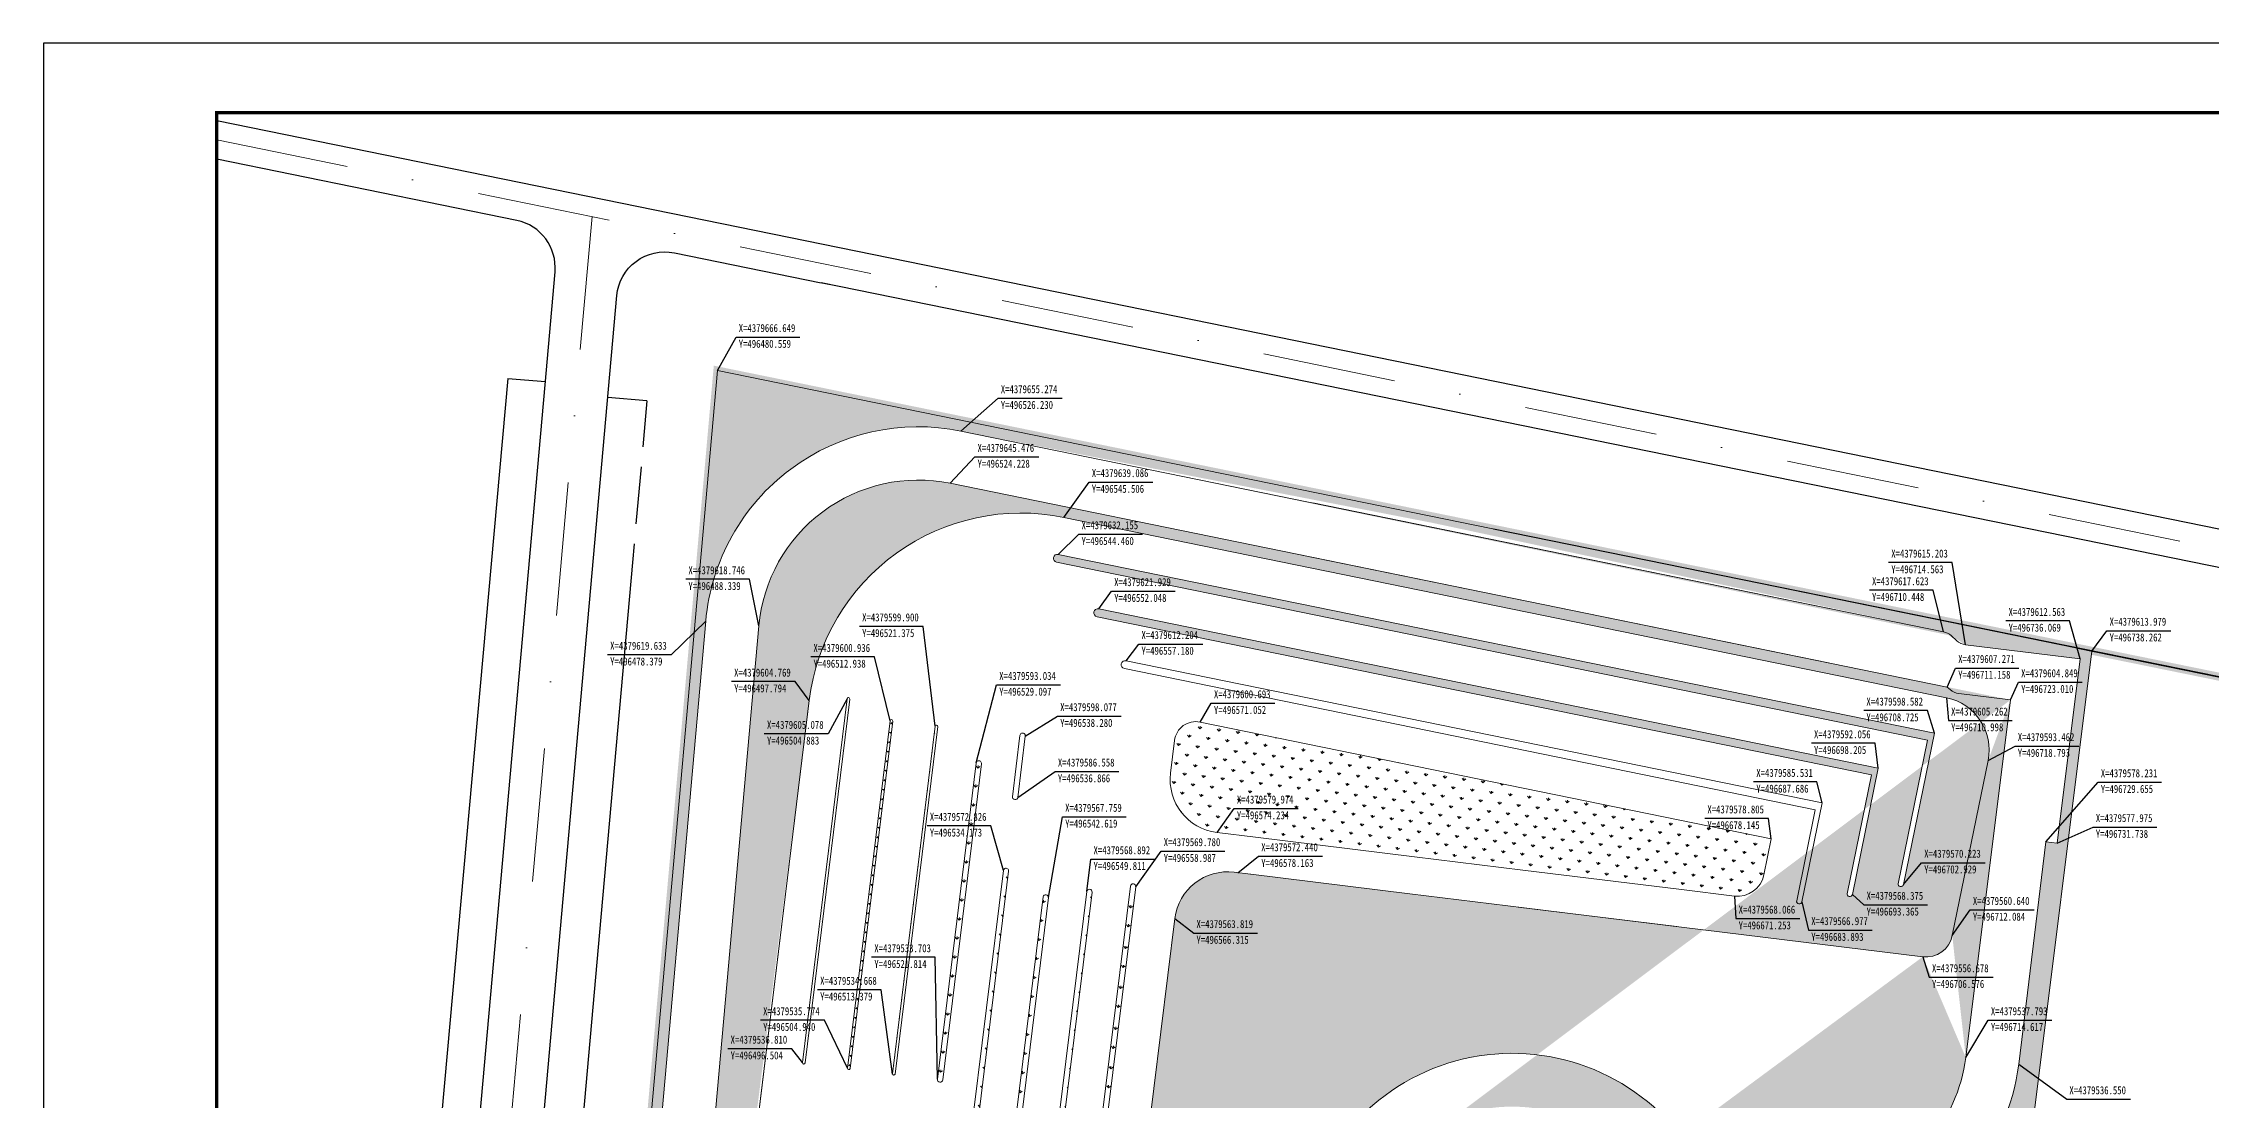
# Model space of a CAD drawing. Extents: x -534 to 560, y 572 to 1344.
# Drawn here: x -533.7 to -127.3, y 1146 to 1344.2 of the extents above; entities that cross this region are included whole.
import ezdxf
from ezdxf.enums import TextEntityAlignment as Align

# ---------------------------------------------------------------- set-up
doc = ezdxf.new("R2010")
doc.units = 0
doc.header["$LTSCALE"] = 1000
for name, pattern in [('DASHDOT2', [0.5, 0.25, -0.125, 0, -0.125]), ('DIVIDE', [1.25, 0.5, -0.25, 0, -0.25, 0, -0.25]), ('X5', [3, 2, -1])]:
    doc.linetypes.add(name, pattern=pattern)
doc.layers.get('0').update_dxf_attribs({"linetype": 'CONTINUOUS'})
for name, color, linetype in [('4', 4, 'CONTINUOUS'), ('DLSS', 8, 'CONTINUOUS'), ('pp-bz-zb', 7, 'CONTINUOUS'), ('TK', 7, 'CONTINUOUS'), ('外轮廓线', 2, 'CONTINUOUS'), ('尺寸线', 3, 'CONTINUOUS'), ('用地红线', 1, 'DIVIDE')]:
    doc.layers.add(name, color=color, linetype=linetype)
doc.layers.add('标注线', color=3, linetype='CONTINUOUS', lineweight=13)
doc.layers.add('道路红线', color=1, linetype='CONTINUOUS', lineweight=0)
doc.styles.add('ISOVIBLOCKBT', font='', dxfattribs={"width": 0.8})
doc.styles.get('ISOVIBLOCKBT').set_extended_font_data('SimSun')
pattern_1 = [(83.0025439158413, (-18513.91817847425, 6637.489366127746), (-1.563867947945558, 2.001476516571841), [0.47625, -3.11585]), (38.00254391584132, (-18513.91817847425, 6637.489366127746), (-1.563869013900721, 2.001477880807376), [0.47625, -2.06375]), (128.0025439158413, (-18513.91817847425, 6637.489366127746), (-2.001477880807376, -1.563869013900721), [0.47625, -2.06375])]
pattern_2 = [(83.0025439158413, (-15718.86255951454, 5681.190706919515), (-1.563867947945558, 2.001476516571841), [0.47625, -3.11585]), (38.00254391584132, (-15718.86255951454, 5681.190706919515), (-1.563869013900721, 2.001477880807376), [0.47625, -2.06375]), (128.0025439158413, (-15718.86255951454, 5681.190706919515), (-2.001477880807376, -1.563869013900721), [0.47625, -2.06375])]
pattern_3 = [(83.0025439158413, (-15718.86255951454, 5681.190706919515), (-0.781933973972779, 1.00073825828592), [0.238125, -1.557925]), (38.00254391584132, (-15718.86255951454, 5681.190706919515), (-0.7819345069503605, 1.000738940403688), [0.238125, -1.031875]), (128.0025439158413, (-15718.86255951454, 5681.190706919515), (-1.000738940403688, -0.7819345069503605), [0.238125, -1.031875])]
pattern_4 = [(78.44884425907695, (-15314.99866782078, 6887.928273856276), (-1.400027340520529, 2.119319383857708), [0.4762499999999995, -3.115849999999996]), (33.44884425907698, (-15314.99866782078, 6887.928273856276), (-1.400028294799549, 2.119320828416657), [0.4762499999999996, -2.063749999999997]), (123.4488442590769, (-15314.99866782078, 6887.928273856276), (-2.119320828416657, -1.400028294799549), [0.47625, -2.06375])]

# ---------------------------------------------------------------- blocks, each defined once
blk = doc.blocks.new('BFGGFHBDRSGS')
at = {"layer": 'TK'}
for p, q in [((385483.9997667727, -156237.5000457103), (301383.9997667727, -156237.5000457103)), ((301383.9997667727, -156237.5000457103), (301383.9997667727, -215637.5000457103))]:
    blk.add_line(p, q, dxfattribs=at)
at = {"layer": 'TK', "const_width": 50}
blk.add_lwpolyline([(303883.9997667727, -214637.5000457103), (384483.9997667727, -214637.5000457103), (384483.9997667727, -157237.5000457103), (303883.9997667727, -157237.5000457103)], close=True, dxfattribs=at)
blk = doc.blocks.new('A$C37B82D5D')
at = {"xscale": 1.25, "yscale": 1.25, "zscale": 1.25}
blk.add_blockref('BFGGFHBDRSGS', (-376729.9991856659, 269546.8752933975), dxfattribs=at)

msp = doc.modelspace()

# ---------------------------------------------------------------- hatches: boundary and pattern name
at = {"layer": '尺寸线', "linetype": 'ByBlock', "lineweight": 18}
h = msp.add_hatch(dxfattribs=at)
h.set_pattern_fill('GRASS', color=256, scale=0.1, angle=-6.997456084158686, style=0)
h.set_pattern_definition(pattern_1)
h.paths.add_polyline_path([(-436.6426340268954, 931.1903161831287), (-438.6288363153144, 931.434101642677), (-407.3215078513167, 1282.834193287053), (-409.5023771894193, 1235.818312499308)])
h = msp.add_hatch(dxfattribs=at)
h.set_pattern_fill('GRASS', color=256, scale=0.1, angle=-6.997456084158686, style=0)
h.set_pattern_definition(pattern_1)
edge = h.paths.add_edge_path()
edge.add_line((-407.5207187875203, 1282.851941610323), (-409.5023771896522, 1235.818312499308))
edge.add_arc((-369.6601899792004, 1232.268647967474), 40, 78.44884425709249, 174.9087828347087)
edge.add_line((-149.618508721891, 1230.164271471658), (-407.3215078513167, 1282.834193287985))
edge.add_line((-177.4324289704236, 1233.807598637053), (-361.6504792992055, 1271.458500414723))
edge.add_arc((-178.0331572715222, 1230.868359703207), 3, 47.93056679039773, 78.44884425907735)
edge.add_arc((-172.9528370296612, 1234.365480453343), 3, 227.9305667903553, 263.0025439158413)
edge.add_line((-174.9629290878802, 1232.138480246635), (-176.0230652133032, 1233.095359909916))
edge.add_line((-173.3183128532983, 1231.387825768077), (-151.8114625571325, 1228.748085886808))
edge.add_line((-151.8114625568996, 1228.748085886808), (-149.6185087216581, 1230.164271470727))
h = msp.add_hatch(dxfattribs=at)
h.set_pattern_fill('GRASS', color=256, scale=0.1, angle=-6.997456084158686, style=0)
h.set_pattern_definition(pattern_1)
edge = h.paths.add_edge_path()
edge.add_line((-164.8711874496221, 1221.033579877214), (-169.0881747253734, 1209.647388704689))
edge.add_arc((-178.8856378374185, 1211.649816373931), 10, 348.4488442590777, 438.448844259077)
edge.add_line((-164.8711874496221, 1221.033579877214), (-363.652906969146, 1261.661037303144))
edge.add_line((-176.8832101672451, 1221.447279486441), (-342.375220869857, 1255.270910932319))
edge.add_arc((-369.6601899792004, 1232.268647967474), 30, 78.44884425709249, 174.9087828347087)
edge.add_arc((-350.3849315500847, 1216.08105848507), 40, 78.44884425907703, 173.0025439158413)
edge.add_line((-421.7953255448519, 962.6156081013469), (-389.9663401399303, 1221.948602574514))
edge.add_line((-424.2318310353003, 942.7645768687216), (-390.0869940151024, 1220.954069465035))
edge.add_line((-399.54183038669, 1234.930896365651), (-425.5573428349599, 942.927269513355))
h = msp.add_hatch(dxfattribs=at)
h.set_pattern_fill('GRASS', color=256, scale=0.09999999999999999, angle=348.448844259077, style=0)
h.set_pattern_definition(pattern_4)
edge = h.paths.add_edge_path()
edge.add_arc((-343.5710095443792, 1247.605097975218), 0.750000000000006, 78.44884371282674, 258.4488437128267)
edge.add_line((-343.721191619712, 1246.870288241291), (-180.4359470435447, 1213.497680646935))
edge.add_line((-180.4359470435447, 1213.497680646935), (-185.9475589028589, 1186.530507407719))
edge.add_arc((-185.4417374485201, 1186.508417739169), 0.5000000000009313, 168.4488458320348, 348.4488458320349)
edge.add_line((-179.1558365819074, 1214.767057347679), (-184.9518642930343, 1186.408296356545))
edge.add_line((-343.4208274690463, 1248.339907707283), (-179.1558365819074, 1214.767057347679))
h = msp.add_hatch(dxfattribs=at)
h.set_pattern_fill('GRASS', color=256, scale=0.09999999999999999, angle=348.448844259077, style=0)
h.set_pattern_definition(pattern_4)
edge = h.paths.add_edge_path()
edge.add_arc((-195.0056195256329, 1184.659770765909), 0.5000000000036804, 168.4488458320348, 348.4488458320349)
edge.add_line((-189.6756169020227, 1208.241398606086), (-194.5157463694486, 1184.559649383285))
edge.add_line((-335.8334016319859, 1238.113457217449), (-189.6756169020227, 1208.241398606086))
edge.add_arc((-335.9835837075516, 1237.378647485384), 0.7500000000000032, 78.44884371282674, 258.4488437128267)
edge.add_line((-336.1337657824188, 1236.643837750526), (-190.9557273634273, 1206.972021906273))
edge.add_line((-190.9557273634273, 1206.972021906273), (-195.511440979506, 1184.681860433528))
h = msp.add_hatch(dxfattribs=at)
h.set_pattern_fill('GRASS', color=256, scale=0.1, angle=-6.997456084158686, style=0)
h.set_pattern_definition(pattern_1)
edge = h.paths.add_edge_path()
edge.add_line((-151.8114625568996, 1228.748085886808), (-149.6185087216581, 1230.164271470727))
edge.add_line((-164.4801278502709, 1111.480211913222), (-149.618508721891, 1230.164271469795))
edge.add_line((-156.1425853166293, 1194.159981649005), (-151.8114625568996, 1228.748085886808))
edge.add_line((-158.2255329631298, 1194.415641585001), (-156.1425853166293, 1194.159981649005))
edge.add_line((-163.3413562287606, 1152.735305619062), (-158.225532962897, 1194.415641585001))
edge.add_arc((-203.0313956329628, 1157.705292751649), 40, 217.862572247833, 352.8625722830665)
edge.add_line((-276.9318846314709, 1124.33243770116), (-164.4801278502709, 1111.480211915085))
edge.add_line((-287.8626621616568, 1120.100222162539), (-297.3158130766387, 1043.082216338822))
edge.add_arc((-258.2953589821263, 1114.741420080521), 30, 37.86257224783296, 172.8625723097469)
edge.add_arc((-277.8402989746101, 1116.384181074434), 8, 83.47989827254962, 172.753131273409)
edge.add_line((-297.3158130764059, 1043.082216340685), (-295.2579539888102, 1042.829635761314))
edge.add_line((-295.257953989043, 1042.829635761314), (-285.776393735272, 1117.3933391139))
h = msp.add_hatch(dxfattribs=at)
h.set_pattern_fill('GRASS', color=256, scale=0.1, angle=-6.997456084158686, style=0)
h.set_pattern_definition(pattern_1)
edge = h.paths.add_edge_path()
edge.add_arc((-305.8750315580546, 1062.839683177517), 0.8401570749915392, 162.9231438384434, 363.0819439932392)
edge.add_line((-303.3468904338806, 1090.227273024255), (-306.6781475443422, 1063.086398849831))
edge.add_line((-305.0360896330822, 1062.884853495852), (-297.7851720123581, 1121.342718946384))
edge.add_arc((-315.7537849542714, 1091.750088955843), 12.5, -6.997456084158686, 128.0025438406727)
edge.add_arc((-326.2206248112052, 1105.145807056324), 4.5, 173.0025439158413, 308.0025438406727)
edge.add_line((-330.6871068384062, 1105.694020791547), (-329.1529200335062, 1118.193557648556))
edge.add_line((-330.1073410848185, 1110.41756774635), (-321.5654687736678, 1180.003710119621))
edge.add_arc((-311.6399687591038, 1178.785330269122), 10, 83.0025439158413, 173.0018101901636)
edge.add_line((-310.4217160141125, 1188.710845885435), (-307.3590139359731, 1188.334931388134))
edge.add_line((-277.4974196936964, 1184.669734479496), (-307.2739665424015, 1188.324492714935))
edge.add_line((-256.026989916063, 1182.034464833894), (-277.4974196939293, 1184.669734479496))
edge.add_line((-256.026989916063, 1182.034464833894), (-181.3044285329088, 1172.863055603215))
edge.add_arc((-258.2953589821263, 1114.741420080521), 40, 37.86257224783296, 172.8625723097469)
edge.add_arc((-203.0313956329628, 1157.705292751649), 30, 217.862572247833, 352.8625722830665)
edge.add_arc((-180.6953021597146, 1177.825813411371), 5, 263.0025439158413, 348.4488442590844)
edge.add_line((-173.2638660789962, 1153.977802407564), (-164.8711874493893, 1221.033579877214))
edge.add_line((-169.0881747256062, 1209.64738870562), (-175.7965706041578, 1176.82459957675))
edge.add_line((-169.0881747256062, 1209.64738870562), (-164.8711874498549, 1221.033579878145))
h = msp.add_hatch(dxfattribs=at)
h.set_pattern_fill('GRASS', color=256, scale=0.1, angle=-6.997456084158686, style=0)
h.set_pattern_definition(pattern_1)
edge = h.paths.add_edge_path()
edge.add_arc((-312.4289845192834, 1206.084790679262), 10, 173.0025439415888, 263.0025439134807)
edge.add_line((-313.6472372645076, 1196.15927506295), (-306.4211896208144, 1195.27235364505))
edge.add_line((-306.4211896208144, 1195.27235364505), (-276.6446427721094, 1191.617595409611))
edge.add_line((-276.6446427721094, 1191.617595409611), (-256.3304628987826, 1189.124243290731))
edge.add_line((-256.3304628987826, 1189.124243290731), (-226.5539160498447, 1185.469485055291))
edge.add_line((-226.5539160498447, 1185.469485055291), (-216.6284004337649, 1184.251232308903))
edge.add_arc((-216.0192740612692, 1189.213990117991), 5, 263.0025439134807, 348.4488458320349)
edge.add_line((-211.1205425050139, 1188.212776282438), (-209.7354312308162, 1194.989838354857))
edge.add_line((-209.7354312308162, 1194.989838354857), (-316.82930959035, 1216.877927431473))
edge.add_arc((-317.6302806585591, 1212.958942186655), 4, 78.44884371282674, 173.0025439415888)
edge.add_line((-321.6004869050375, 1213.446243284838), (-322.354500135596, 1207.303043424719))
h = msp.add_hatch(dxfattribs=at)
h.set_pattern_fill('GRASS', color=256, scale=0.1, angle=-6.997456084158686, style=0)
h.set_pattern_definition(pattern_1)
edge = h.paths.add_edge_path()
edge.add_line((-367.6283168692171, 1075.604913344243), (-353.7075629082537, 1189.010895682135))
edge.add_line((-365.3161338173813, 1086.234570482382), (-352.7157472017716, 1188.883131831521))
edge.add_arc((-353.2112584388378, 1188.949979523764), 0.5, 353.0025439415888, 533.0025439415888)
edge.add_arc((-362.6655590610608, 1074.99578697198), 5, 173.0025439415888, 263.0025439134807)
edge.add_line((-363.2746854337893, 1070.033029162892), (-343.3058048302337, 1067.582058900603))
edge.add_arc((-343.0621542811423, 1069.567162023493), 2, 263.0025439134807, 353.0025439415888)
edge.add_line((-340.665367679394, 1072.677635492393), (-341.0145022396027, 1069.833118587369))
edge.add_arc((-345.9258909562632, 1073.323309447253), 5.3, 353.0025439415888, 488.0025439228927)
edge.add_arc((-355.346046827457, 1085.379455739268), 10, 173.0025439415888, 308.0025439228928)
h = msp.add_hatch(dxfattribs=at)
h.set_pattern_fill('GRASS', color=256, scale=0.1, angle=-6.997456084158686, style=0)
h.set_pattern_definition(pattern_1)
edge = h.paths.add_edge_path()
edge.add_line((-353.5829180336586, 1116.15730746054), (-345.2619544185727, 1183.944268650943))
edge.add_arc((-345.7582294677413, 1184.005187248447), 0.5000000000039468, 353.0018502056033, 533.0018502056032)
edge.add_line((-354.6500823909446, 1115.671297524692), (-346.2545045169099, 1184.066105845952))
edge.add_arc((-357.2918375476293, 1104.069871199885), 5, 353.0025439415888, 366.9674224718725)
edge.add_line((-352.3287610632397, 1104.676395570496), (-353.5832440261293, 1114.941597113022))
edge.add_arc((-352.9643852680019, 1107.246198171386), 5, 153.2865731621209, 173.0025439415888)
edge.add_line((-357.4307155992865, 1109.493839908027), (-355.1465025513462, 1114.032841766821))
edge.add_line((-353.1279894385516, 1096.951758308904), (-352.3290797394729, 1103.460744826691))
edge.add_line((-360.6065701038606, 1086.025129694128), (-357.9271430761582, 1107.85532454458))
edge.add_arc((-348.6201675419725, 1115.54812148177), 5, 173.0018502056033, 186.9674224718725)
edge.add_arc((-359.6128328826308, 1116.280483502531), 5, 333.2865731621209, 353.0018502056033)
edge.add_arc((-355.346046827457, 1085.379455739268), 5.3, 173.0025439415888, 308.0025439228928)
edge.add_arc((-345.9258909562632, 1073.323309447253), 10, 353.0025439415888, 488.0025439228927)
edge.add_line((-336.6557093672018, 1066.765829561846), (-327.1086592010251, 1065.594029473708))
edge.add_line((-336.6557093672018, 1066.765829561846), (-336.0003753399506, 1072.105056702727))
edge.add_arc((-326.4995328282967, 1070.556787281865), 5, 263.0025439134807, 353.0025439415888)
edge.add_line((-320.4319804228871, 1078.948794763171), (-321.5367750201403, 1069.947660909602))
edge.add_arc((-327.9855302539218, 1079.787773280972), 7.600000000000001, 353.6620985906264, 488.6620919342764)
edge.add_arc((-340.6049989298481, 1095.560820240164), 12.6, 173.6620985906264, 308.6620919342765)
h = msp.add_hatch(dxfattribs=at)
h.set_pattern_fill('GRASS', color=256, scale=0.1, angle=-6.997456084158686, style=0)
h.set_pattern_definition(pattern_1)
edge = h.paths.add_edge_path()
edge.add_line((-344.8916078975453, 1121.299913763636), (-337.0778675337351, 1184.954766651252))
edge.add_arc((-337.5741425829037, 1185.015685248756), 0.5000000000030519, 353.0018502056033, 533.0018502056032)
edge.add_line((-345.8841579958826, 1121.421750958645), (-338.0704176320723, 1185.076603846261))
at = {"layer": '标注线', "linetype": 'ByBlock', "lineweight": 18}
h = msp.add_hatch(dxfattribs=at)
h.set_pattern_fill('GRASS', color=256, scale=0.1, angle=-6.997456084158686, style=0)
h.set_pattern_definition(pattern_2)
edge = h.paths.add_edge_path()
edge.add_line((-390.880911209344, 1152.933704210081), (-382.5016399800807, 1221.202450382159))
edge.add_arc((-382.7497778704419, 1221.232906700679), 0.25, -6.997456084158686, 173.0025439158413)
edge.add_line((-382.9979157608032, 1221.263363019199), (-391.3771869900665, 1152.994616847122))
edge.add_arc((-391.1290490997053, 1152.96416052767), 0.25, 173.0025439158413, 353.0025439158413)
h = msp.add_hatch(dxfattribs=at)
h.set_pattern_fill('GRASS', color=256, scale=0.05, angle=-6.997456084158686, style=0)
h.set_pattern_definition(pattern_3)
edge = h.paths.add_edge_path()
edge.add_line((-390.880911209344, 1152.933704210081), (-382.5016399800807, 1221.202450382159))
edge.add_arc((-382.7497778704419, 1221.232906700679), 0.25, -6.997456084158686, 173.0025439158413)
edge.add_line((-382.9979157608032, 1221.263363019199), (-391.3771869900665, 1152.994616847122))
edge.add_arc((-391.1290490997053, 1152.96416052767), 0.25, 173.0025439158413, 353.0025439158413)
h = msp.add_hatch(dxfattribs=at)
h.set_pattern_fill('GRASS', color=256, scale=0.05, angle=-6.997456084158686, style=0)
h.set_pattern_definition(pattern_3)
edge = h.paths.add_edge_path()
edge.add_arc((-374.6944786128151, 1217.090087039032), 0.25, -6.997456084158686, 173.0025439158413)
edge.add_line((-374.9426165031764, 1217.120543357552), (-382.9404987161543, 1151.959102013716))
edge.add_arc((-382.6923608260258, 1151.928645694265), 0.25, 173.0025439158413, 353.0025439158413)
edge.add_line((-382.4442229356646, 1151.898189376676), (-374.4463407226867, 1217.059630720512))
h = msp.add_hatch(dxfattribs=at)
h.set_pattern_fill('GRASS', color=256, scale=0.05, angle=-6.997456084158686, style=0)
h.set_pattern_definition(pattern_3)
edge = h.paths.add_edge_path()
edge.add_line((-374.0075346615195, 1150.86267454327), (-366.0096524485416, 1216.024115887107))
edge.add_arc((-366.2577903391357, 1216.054572205627), 0.25, -6.997456084158686, 173.0025439158413)
edge.add_line((-366.5059282294969, 1216.085028523215), (-374.5038104424748, 1150.923587179379))
edge.add_arc((-374.2556725523464, 1150.893130860859), 0.25, 173.0025439158413, 353.0025439158413)
h = msp.add_hatch(dxfattribs=at)
h.set_pattern_fill('GRASS', color=256, scale=0.1, angle=-6.997456084158686, style=0)
h.set_pattern_definition(pattern_2)
edge = h.paths.add_edge_path()
edge.add_line((-365.0745706071175, 1149.766247071893), (-357.7964669512148, 1209.063409976297))
edge.add_arc((-358.2927427319373, 1209.124322613337), 0.4999999999999999, -6.997456084158686, 173.0025439158413)
edge.add_line((-358.7890185126598, 1209.185235250377), (-366.0671221685625, 1149.888072345973))
edge.add_arc((-365.57084638784, 1149.827159709865), 0.4999999999999999, 173.0025439158413, 353.0025439158413)
h.paths.add_polyline_path([(-362.8711048839177, 1153.244343163082), (-359.9199182407028, 1152.882116013774), (-360.1392037348851, 1151.095523202428), (-363.0903903781, 1151.457750351736)], flags=9)

# ---------------------------------------------------------------- linework, layer by layer
at = {"color": 0, "linetype": 'Continuous'}
msp.add_line((-261.8245473585121, 1253.135964436093), (324.7434955108765, 1133.617694201515), dxfattribs=at)
at = {"layer": '4', "linetype": 'ByBlock', "lineweight": 18}
for p, q in [((-407.3215078513167, 1282.834193287053), (-438.6288363153144, 931.434101642677)), ((-149.618508721891, 1230.164271471658), (-407.3215078513167, 1282.834193287053)), ((-177.4324289704236, 1233.807598637053), (-361.6504792992055, 1271.458500414723)), ((-176.722483208825, 1223.455774508984), (-363.652906969146, 1261.661037303144)), ((-295.7092775108322, 1257.9812884532), (-197.0273551940481, 1237.8124539774)), ((-176.8832101672451, 1221.447279486441), (-342.3752208703227, 1255.270910931387)), ((-343.4208274690463, 1248.339907707283), (-179.1558365819074, 1214.767057347679)), ((-297.7117051810055, 1248.18382534069), (-199.0297828639887, 1228.014990864889)), ((-343.721191619712, 1246.870288241291), (-180.4359470435447, 1213.497680646935)), ((-409.5023771894193, 1235.818312499308), (-436.6426340268954, 931.1903161831287)), ((-336.1337657824188, 1236.643837750526), (-190.9557273634273, 1206.972021906273)), ((-335.8334016319859, 1238.113457217449), (-189.6756169020227, 1208.241398606086)), ((-399.54183038669, 1234.930896365651), (-425.5573428351927, 942.9272695142863)), ((-174.9629290878802, 1232.138480246635), (-176.0230652133032, 1233.095359909916)), ((-173.3183128532983, 1231.387825768077), (-151.8114625568996, 1228.748085886808)), ((-330.7007401869196, 1228.388717027017), (-200.1953972216725, 1201.71573986263)), ((-164.4801278502709, 1111.480211913222), (-149.618508721891, 1230.164271471658)), ((-156.1425853166293, 1194.159981649005), (-151.8114625568996, 1228.748085886808)), ((-96.72939750501246, 1219.354675300056), (-152.2628167157091, 1230.704721118891)), ((-331.0011043373524, 1226.919097560094), (-201.4755076837755, 1200.446363163748)), ((-176.1854934717558, 1222.971087170401), (-176.722483208825, 1223.455774508984)), ((-424.2318310353003, 942.7645768687216), (-390.0869940148696, 1220.954069465966)), ((-421.7953255448519, 962.6156081013469), (-389.9663401399303, 1221.948602575445)), ((-391.3771869900665, 1152.994616847122), (-382.9979157608032, 1221.263363019199)), ((-390.880911209344, 1152.933704210081), (-382.5016399800807, 1221.202450381228)), ((-174.5408772371738, 1222.220432689981), (-164.8711874496221, 1221.033579877214)), ((-173.2638660789962, 1153.977802407564), (-164.8711874496221, 1221.033579877214)), ((-382.9404987163871, 1151.959102013716), (-374.9426165031764, 1217.120543357552)), ((-382.4442229356646, 1151.898189376676), (-374.4463407224539, 1217.059630719581)), ((-374.5038104427076, 1150.92358718031), (-366.5059282294969, 1216.085028523215)), ((-374.0075346615195, 1150.86267454327), (-366.0096524485416, 1216.024115886175)), ((-316.82930959035, 1216.877927431473), (-209.7354312308162, 1194.989838354857)), ((-352.0049656696647, 1202.882291832575), (-350.5932771481603, 1214.3837938957)), ((-351.0124141082197, 1202.760466557564), (-349.6007255867153, 1214.26196862162)), ((-321.6004869050375, 1213.446243284838), (-322.354500135596, 1207.303043424719)), ((-180.4359470435447, 1213.497680646935), (-185.9475589028589, 1186.530507407719)), ((-179.1558365819074, 1214.767057347679), (-184.9518642930343, 1186.408296356545)), ((-366.0671221685625, 1149.888072346905), (-358.7890185126598, 1209.185235250377)), ((-365.0745706071175, 1149.766247071893), (-357.796466950982, 1209.063409975366)), ((-190.9557273634273, 1206.972021906273), (-195.511440979506, 1184.681860433528)), ((-189.6756169020227, 1208.241398606086), (-194.5157463694486, 1184.559649383285)), ((-169.0881747256062, 1209.64738870562), (-175.7965706039249, 1176.82459957675)), ((-201.4755076837755, 1200.446363163748), (-204.9672275236371, 1183.362102472791)), ((-200.1953972216725, 1201.71573986263), (-203.9874810191832, 1183.161860651904)), ((-306.4211896208144, 1195.27235364505), (-313.6472372645076, 1196.15927506295)), ((-306.4211896208144, 1195.27235364505), (-276.6446427721094, 1191.617595409611)), ((-209.7354312308162, 1194.989838354857), (-211.1205425050139, 1188.212776282438)), ((-276.6446427721094, 1191.617595409611), (-256.3304628987826, 1189.124243290731)), ((-163.3413562287606, 1152.735305619062), (-158.2255329631298, 1194.415641585001)), ((-158.2255329631298, 1194.415641585001), (-156.1425853166293, 1194.159981649005)), ((-367.6283168692171, 1075.604913344243), (-353.7075629082537, 1189.010895682135)), ((-365.3161338173813, 1086.234570482382), (-352.7157472017716, 1188.883131831521)), ((-310.4217160141125, 1188.710845885435), (-307.3590139357402, 1188.334931388134)), ((-307.2739665426343, 1188.324492714935), (-277.4974196936964, 1184.669734479496)), ((-277.4974196936964, 1184.669734479496), (-307.2739665426343, 1188.324492714935)), ((-256.3304628987826, 1189.124243290731), (-226.5539160498447, 1185.469485055291)), ((-354.6500823909446, 1115.671297524692), (-346.2545045169099, 1184.066105845952)), ((-353.5829180336586, 1116.15730746054), (-345.2619544185727, 1183.944268650943)), ((-345.8841579958826, 1121.421750958645), (-338.0704176320723, 1185.076603846261)), ((-344.8916078975453, 1121.299913763636), (-337.0778675337351, 1184.954766651252)), ((-338.8242072828143, 1113.274442415321), (-329.8863307472348, 1186.08710184657)), ((-338.047741871982, 1111.39226531201), (-328.8937806486647, 1185.965264651561)), ((-256.026989916063, 1182.034464833894), (-277.4974196936964, 1184.669734479496)), ((-226.5539160498447, 1185.469485055291), (-216.6284004337649, 1184.251232308903)), ((-330.1073410848185, 1110.41756774635), (-321.5654687736678, 1180.003710119621)), ((-257.1832398206025, 1182.176382358753), (-227.4066929716646, 1178.521624123314)), ((-256.026989916063, 1182.034464833894), (-181.3044285324431, 1172.863055603215))]:
    msp.add_line(p, q, dxfattribs=at)
for centre, radius, start, end in [((-369.6601899792004, 1232.268647967474), 40, 78.44884371282674, 174.9087853383383), ((-369.6601899792004, 1232.268647967474), 30, 78.44884371282674, 174.9087853383383), ((-350.3849315500847, 1216.08105848507), 40, 78.44884371282674, 173.0025439415888), ((-343.5710095443792, 1247.605097975218), 0.750000000000006, 78.44884371282674, 258.4488437128267), ((-335.9835837075516, 1237.378647485384), 0.7500000000000032, 78.44884371282674, 258.4488437128267), ((-178.0331572715222, 1230.868359703207), 3, 47.93055157579613, 78.44884371282674), ((-172.9528370296612, 1234.365480453343), 3, 227.9305515757961, 263.0025439134803), ((-330.8509222620196, 1227.65390729309), 0.7499999999999998, 78.44884371282674, 258.4488437128267), ((-382.7497778704419, 1221.232906700679), 0.25, 353.0025439415888, 173.0025439415888), ((-178.8856378374185, 1211.649816373931), 10, 348.4488458320349, 78.44884371282674), ((-174.1754014135367, 1225.198087375247), 3, 227.9305515757961, 263.0025439134803), ((-374.6944786128151, 1217.090087039032), 0.25, 353.0025439415888, 173.0025439415888), ((-366.2577903391357, 1216.054572205627), 0.25, 353.0025439415888, 173.0025439415888), ((-317.6302806585591, 1212.958942186655), 4, 78.44884371282674, 173.0025439415888), ((-350.0970013674378, 1214.32288125866), 0.4999999999981374, 353.0025439415888, 173.0025439415888), ((-358.2927427319373, 1209.124322613337), 0.4999999999999999, 353.0025439415888, 173.0025439415888), ((-312.4289845192834, 1206.084790679262), 10, 173.0025439415888, 263.0025439134803), ((-351.5086898889422, 1202.821379194604), 0.4999999999981374, 173.0025439415888, 353.0025439415888), ((-353.2112584388378, 1188.949979523764), 0.5, 353.0025439415888, 173.0025439415888), ((-329.3900556978333, 1186.026183249065), 0.4999999999987974, 353.0018502056033, 173.0018502056033), ((-311.6399687591038, 1178.785330269122), 10, 83.00254391348034, 173.0017968740443), ((-216.0192740612692, 1189.213990117991), 5, 263.0025439134803, 348.4488458320349), ((-185.4417374485201, 1186.508417739169), 0.5000000000009313, 168.4488458320364, 348.4488458320349), ((-345.7582294677413, 1184.005187248447), 0.5000000000039468, 353.0018502056033, 173.0018502056033), ((-337.5741425829037, 1185.015685248756), 0.5000000000030519, 353.0018502056033, 173.0018502056033), ((-204.4773543679185, 1183.261981091098), 0.5000000000036804, 168.4488458320364, 348.4488458320349), ((-195.0056195256329, 1184.659770765909), 0.5000000000036804, 168.4488458320364, 348.4488458320349), ((-180.6953021597146, 1177.825813411371), 5, 263.0025439134803, 348.4488458320349), ((-258.2953589821263, 1114.741420080521), 40, 37.86256817246311, 172.8625782553474), ((-391.1290490997053, 1152.96416052767), 0.25, 173.0025439415888, 353.0025439415888), ((-382.6923608260258, 1151.928645694265), 0.25, 173.0025439415888, 353.0025439415888), ((-374.2556725523464, 1150.893130860859), 0.25, 173.0025439415888, 353.0025439415888), ((-203.0313956329628, 1157.705292751649), 40, 217.8625681724631, 352.8625782553474), ((-203.0313956329628, 1157.705292751649), 30, 217.8625681724631, 352.8625782553474), ((-365.57084638784, 1149.827159709865), 0.4999999999999999, 173.0025439415888, 353.0025439415888)]:
    msp.add_arc(centre, radius, start, end, dxfattribs=at)
at = {"layer": 'DLSS', "color": 41, "linetype": 'Continuous', "flags": 128}
msp.add_lwpolyline([(-501.193599044369, 1329.700375910898), (442.6064009663276, 1137.111336729156)], dxfattribs=at)
for points in [[(-478.5559220485884, 843.0679434301419), (-439.6209220485907, 1280.115943429628), (-437.7595218226779, 1301.357320344527, 0.3810324618711353), (-444.9194280080046, 1310.959977676344), (-501.193599044369, 1322.485027963218)], [(-467.1399220486201, 835.784943429413), (-426.1519163426346, 1296.87259722956, -0.4475164589015945), (-415.3903210425924, 1304.894478094437), (-387.8809220486, 1299.289069744395)], [(-462.5222338612803, 830.9367914699105), (283.9499390731216, 745.2424205082625, 0.4108430727823308), (300.5421167464665, 758.2622201925551), (348.8342575781717, 1140.626663414769, 0.3922839307197539), (341.7027586948825, 1150.573052354541), (-387.8809220486, 1299.289069744395)]]:
    msp.add_lwpolyline(points, format="xyb", dxfattribs=at)
at = {"layer": 'DLSS', "color": 8, "linetype": 'Continuous', "const_width": 0.2, "elevation": 1423.225, "flags": 128}
msp.add_lwpolyline([(-387.880922059252, 1299.289069626117), (-387.3159220592497, 1299.173943311544), (-386.1695758823917, 1298.939911524401)], dxfattribs=at)
at = {"layer": 'DLSS', "color": 8, "linetype": 'Continuous', "const_width": 0.2, "flags": 128}
for points in [[(-387.8809220591938, 1299.289069627048), (-387.3159220591915, 1299.173943312475), (-386.1695758823334, 1298.939911525333)], [(-387.8809220486, 1299.289069744395), (-387.3159220485977, 1299.173943429822), (-386.1695758717397, 1298.939911642679)]]:
    msp.add_lwpolyline(points, dxfattribs=at)
at = {"layer": 'DLSS', "color": 8, "linetype": 'X5', "flags": 128}
for points in [[(-446.5900887958851, 1281.349569518687), (-461.4640250520461, 1116.184943429762)], [(-446.5900887958851, 1281.349569518687), (-439.5667517161492, 1280.734108417862)], [(-420.5419220486219, 1277.114943429464), (-427.8664964459167, 1277.765388260232)], [(-420.5419220486219, 1277.114943429464), (-421.3067751851777, 1268.502032022559)], [(-421.6397867681953, 1264.752032022559), (-422.5898173963797, 1254.053861035602)], [(-422.9228289793973, 1250.303861035602), (-423.2329220486135, 1246.81194343009), (-429.3979220485926, 1177.451943429754), (-434.8661699074, 1116.184943429762)]]:
    msp.add_lwpolyline(points, dxfattribs=at)
at = {"layer": 'pp-bz-zb'}
for p, q in [((-407.3215078513167, 1282.834193287053), (-403.8169556162466, 1289.088826760286)), ((-403.8169556162466, 1289.088826760286), (-391.8636222829373, 1289.088826760286)), ((-361.6504789278406, 1271.458500338354), (-354.6841157319286, 1277.623130886452)), ((-354.6841157319286, 1277.623130886452), (-342.6974490652356, 1277.623130886452)), ((-363.652906969146, 1261.661037303144), (-359.0422518656269, 1266.609862074823)), ((-359.0422518656269, 1266.609862074823), (-347.0822518656059, 1266.609862074823)), ((-342.375220498725, 1255.27091085595), (-337.6214014192374, 1261.889521112302)), ((-337.6214014192374, 1261.889521112302), (-325.6614014192164, 1261.889521112302)), ((-343.4208274621778, 1248.339907707283), (-339.5459981305903, 1252.102954926537)), ((-339.5459981305903, 1252.102954926537), (-327.605998130588, 1252.102954926537)), ((-401.29512021337, 1243.656240140655), (-413.2551202133909, 1243.656240140655)), ((-399.54183038669, 1234.930896365651), (-401.29512021337, 1243.656240140655)), ((-175.7939052661095, 1246.792302091242), (-187.7339052661118, 1246.792302091242)), ((-173.3183128533565, 1231.387825768077), (-175.7939052661095, 1246.792302091242)), ((-335.8334016253502, 1238.113457217449), (-333.4235560026282, 1241.427866895319)), ((-333.4235560026282, 1241.427866895319), (-321.4702226693189, 1241.427866895319)), ((-179.4002440028271, 1241.607129992553), (-191.3402440028294, 1241.607129992553)), ((-177.4324289426586, 1233.807598631465), (-179.4002440028271, 1241.607129992553)), ((-409.5023773447174, 1235.818310758666), (-415.9812069839245, 1229.496428146595)), ((-153.7961827496329, 1235.839772311607), (-165.7361827496352, 1235.839772311607)), ((-151.8114625568996, 1228.748085886808), (-153.7961827496329, 1235.839772311607)), ((-368.724050502482, 1234.822119069853), (-380.6840505025029, 1234.822119069853)), ((-366.5059282294969, 1216.085028523215), (-368.724050502482, 1234.822119069853)), ((-330.7007401798182, 1228.388717025155), (-328.307872210702, 1231.511262572007)), ((-328.307872210702, 1231.511262572007), (-316.321205544009, 1231.511262572007)), ((-149.618508721891, 1230.164271471658), (-146.7982768039947, 1234.012145426692)), ((-146.7982768039947, 1234.012145426692), (-134.8449434706854, 1234.012145426692)), ((-415.9812069839245, 1229.496428146595), (-427.9212069839268, 1229.496428146595)), ((-377.8509269715432, 1229.087426139609), (-389.8109269715642, 1229.087426139609)), ((-374.9426165031764, 1217.120543357552), (-377.8509269715432, 1229.087426139609)), ((-392.7271963451203, 1224.459841063814), (-404.6805296784296, 1224.459841063814)), ((-390.0869940148696, 1220.954069465966), (-392.7271963451203, 1224.459841063814)), ((-358.783694547732, 1209.219013238893), (-354.9786767063924, 1223.840557610252)), ((-354.9786767063924, 1223.840557610252), (-342.9920100396994, 1223.840557610252)), ((-176.722483208825, 1223.455774508984), (-175.1841881337605, 1227.016002378994)), ((-175.1841881337605, 1227.016002378994), (-163.3108548004093, 1227.016002378994)), ((-164.8711874496221, 1221.033579877214), (-163.3840269733482, 1224.342634923392)), ((-163.3840269733482, 1224.342634923392), (-151.430693640039, 1224.342634923392)), ((-382.9979157608614, 1221.263363019199), (-386.5745792771486, 1214.661506221266)), ((-316.8293095534464, 1216.877927424022), (-314.7245915070671, 1220.400647093178)), ((-314.7245915070671, 1220.400647093178), (-302.7845915070648, 1220.400647093178)), ((-176.8832101672451, 1221.44727948551), (-176.519251460224, 1217.158681108252)), ((-349.6007255865989, 1214.26196862162), (-343.5465451981436, 1217.97956620586)), ((-343.5465451981436, 1217.97956620586), (-331.5998785314878, 1217.97956620586)), ((-180.4593535175227, 1219.028271467061), (-192.399353517525, 1219.028271467061)), ((-179.1558365819074, 1214.767057347679), (-180.4593535175227, 1219.028271467061)), ((-176.519251460224, 1217.158681108252), (-164.5792514602217, 1217.158681108252)), ((-386.5745792771486, 1214.661506221266), (-398.5212459438044, 1214.661506221266)), ((-190.2568912213465, 1212.893236055606), (-202.2168912213674, 1212.893236055606)), ((-189.6756169020227, 1208.241398606086), (-190.2568912213465, 1212.893236055606)), ((-169.0881747256062, 1209.64738870562), (-164.0126060323237, 1212.359047307269)), ((-164.0126060323237, 1212.359047307269), (-152.0726060323213, 1212.359047307269)), ((-351.0149174807157, 1202.742710211882), (-343.9777410502575, 1207.590951337115)), ((-343.9777410502575, 1207.590951337115), (-332.0310743836017, 1207.590951337115)), ((-201.164820749269, 1205.648671635994), (-213.0381540826202, 1205.648671635994)), ((-200.1953972216725, 1201.71573986263), (-201.164820749269, 1205.648671635994)), ((-158.2255329631298, 1194.415641585001), (-148.444538196447, 1205.585620621787)), ((-148.444538196447, 1205.585620621787), (-136.5712048630958, 1205.585620621787)), ((-345.2619544244517, 1183.944268602514), (-342.6196897657501, 1199.099115163655)), ((-342.6196897657501, 1199.099115163655), (-330.6663564324408, 1199.099115163655)), ((-313.6472372645076, 1196.15927506295), (-310.4164964766387, 1200.64792594091)), ((-310.4164964766387, 1200.64792594091), (-298.4298298099457, 1200.64792594091)), ((-210.2710873182659, 1198.80010400583), (-222.2110873182683, 1198.80010400583)), ((-209.7354312308162, 1194.989838354857), (-210.2710873182659, 1198.80010400583)), ((-356.0282182263472, 1197.40659987797), (-367.9882182263682, 1197.40659987797)), ((-353.7075342196767, 1189.010892160804), (-356.0282182263472, 1197.40659987797)), ((-156.1425853166293, 1194.159981649005), (-149.3791905040416, 1197.171193693401)), ((-149.3791905040416, 1197.171193693401), (-137.4391905040393, 1197.171193693401)), ((-338.0704176320723, 1185.076603846261), (-337.2955041069217, 1191.148525925921)), ((-337.2955041069217, 1191.148525925921), (-325.3555041069194, 1191.148525925921)), ((-328.8937806545437, 1185.965264603132), (-324.1405601488805, 1192.659501756178)), ((-324.1405601488805, 1192.659501756178), (-312.1805601488595, 1192.659501756178)), ((-309.7182648239104, 1188.62450464406), (-305.8519078610843, 1191.700465863207)), ((-305.8519078610843, 1191.700465863207), (-293.8919078610634, 1191.700465863207)), ((-184.9518642901821, 1186.408296369584), (-181.5611193563236, 1190.496125395977)), ((-181.5611193563236, 1190.496125395977), (-169.6211193563213, 1190.496125395977)), ((-216.6284004358604, 1184.251232309834), (-216.3551724940917, 1180.004922587992)), ((-203.9874810191832, 1183.161860651904), (-202.733320526444, 1177.84548671321)), ((-194.5157463672949, 1184.559649395393), (-192.3633957719576, 1182.591549514429)), ((-192.3633957719576, 1182.591549514429), (-180.4233957719553, 1182.591549514429)), ((-321.5654687736678, 1180.003710119621), (-318.0009026921034, 1177.288720994824)), ((-216.3551724940917, 1180.004922587992), (-204.3951724940707, 1180.004922587992)), ((-175.7965705763345, 1176.824599710861), (-172.4281288983912, 1181.62991015111)), ((-172.4281288983912, 1181.62991015111), (-160.4681288983702, 1181.62991015111)), ((-318.0009026921034, 1177.288720994824), (-306.0475693587941, 1177.288720994824)), ((-202.733320526444, 1177.84548671321), (-190.7866538597882, 1177.84548671321)), ((-366.4593765268946, 1172.754842727081), (-378.399376526897, 1172.754842727081)), ((-366.0671221686789, 1149.888072346905), (-366.4593765268946, 1172.754842727081)), ((-181.3044285325595, 1172.863055603215), (-180.0977041584119, 1169.009410149054)), ((-376.6052385749208, 1166.651681910836), (-388.5519052415766, 1166.651681910836)), ((-374.5023620673601, 1150.852581099243), (-376.6052385749208, 1166.651681910836)), ((-180.0977041584119, 1169.009410149054), (-168.1510374917561, 1169.009410149054)), ((-387.2569130731426, 1160.947082293787), (-399.2435797398357, 1160.947082293787)), ((-382.9404987164453, 1151.959102012785), (-387.2569130731426, 1160.947082293787)), ((-173.2638660789962, 1153.977802407564), (-169.0522483165405, 1160.948085758471)), ((-169.0522483165405, 1160.948085758471), (-157.1122483165382, 1160.948085758471)), ((-393.3837655250827, 1155.608452519038), (-405.3437655251037, 1155.608452519038)), ((-391.3771869900665, 1152.994616847122), (-393.3837655250827, 1155.608452519038)), ((-163.3413562287606, 1152.735305619062), (-154.3378198918217, 1146.112198907518)), ((-154.3378198918217, 1146.112198907518), (-142.3778198918008, 1146.112198907518))]:
    msp.add_line(p, q, dxfattribs=at)
at = {"layer": '尺寸线', "linetype": 'ByBlock', "lineweight": 18}
for p, q in [((-329.8864648767776, 1182.056409835452), (-329.8284455895919, 1182.52911251747)), ((-330.3116565958626, 1178.487248442703), (-330.6048820358264, 1178.862525543766)), ((-330.3240734452411, 1178.491065371418), (-330.2660541582882, 1178.963768053436)), ((-330.3116565958626, 1178.487248442703), (-329.9363794929377, 1178.780473881969)), ((-329.8740477289102, 1182.052595335626), (-330.1672731688741, 1182.427872438551)), ((-329.8740477289102, 1182.052595335626), (-329.4987706259853, 1182.345820776754)), ((-330.8138882813073, 1174.395397668341), (-331.107113721504, 1174.770674770334)), ((-330.8263054291747, 1174.399212166303), (-330.7682861422218, 1174.871914848321)), ((-330.8138882813073, 1174.395397668341), (-330.4386111783824, 1174.688623107606)), ((-331.2514971482597, 1170.830050773555), (-331.5447225884564, 1171.205327875548)), ((-331.2639139976382, 1170.833867702269), (-331.2058947106852, 1171.306570384288)), ((-331.2514971482597, 1170.830050773555), (-330.8762200453348, 1171.12327621282)), ((-331.7308150932222, 1166.924885967383), (-332.0240405329532, 1167.300163068445)), ((-331.7432322408567, 1166.928700465345), (-331.685212953671, 1167.401403147363)), ((-331.7308150932222, 1166.924885967383), (-331.3555379902973, 1167.218111406648)), ((-332.1684239599417, 1163.359539072597), (-332.4616493999056, 1163.73481617459)), ((-332.180840809553, 1163.363356001311), (-332.1228215226001, 1163.83605868333)), ((-332.1684239599417, 1163.359539072597), (-331.7931468572497, 1163.652764511862)), ((-332.6768329352635, 1159.217359838643), (-332.9700583752274, 1159.592636939706)), ((-332.6892500828981, 1159.221174338469), (-332.6312307959452, 1159.693877018624)), ((-332.6768329352635, 1159.217359838643), (-332.3015558323386, 1159.510585277909)), ((-333.114441801983, 1155.652012943858), (-333.4076672421797, 1156.027290045851)), ((-333.1268586513615, 1155.655829872572), (-333.0688393646415, 1156.12853255459)), ((-333.114441801983, 1155.652012943858), (-332.739164699291, 1155.945238383123)), ((-333.5836700314685, 1151.829052449772), (-333.8768954711995, 1152.204329551765)), ((-333.5960871791031, 1151.832866949597), (-333.5380678919173, 1152.305569629752)), ((-333.5836700314685, 1151.829052449772), (-333.2083929285436, 1152.122277889037)), ((-334.021278898188, 1148.263705554986), (-334.3145043381519, 1148.638982656979)), ((-334.0336957477994, 1148.2675224837), (-333.9756764608464, 1148.740225165719)), ((-334.021278898188, 1148.263705554986), (-333.646001795496, 1148.556930994251))]:
    msp.add_line(p, q, dxfattribs=at)
at = {"layer": '用地红线', "color": 1, "linetype": 'DIVIDE', "ltscale": 0.03, "const_width": 1.5}
msp.add_lwpolyline([(324.7434955108765, 1133.617694201515), (-188.7202372343891, 1238.214219803558), (-407.3215078513167, 1282.834193287053), (-445.8892753271648, 849.1586990492506), (278.3476113729266, 766.0169200474484), (323.8915015787206, 1126.52598599215), (324.7434955108765, 1133.617694201515), (324.7434955108765, 1133.617694201515), (324.7434955108765, 1133.617694201515)], close=True, dxfattribs=at)
at = {"layer": '道路红线', "linetype": 'DASHDOT2', "ltscale": 0.1}
for p, q in [((-501.193599044369, 1326.098831429226), (442.6064009663278, 1132.979985019635)), ((-430.7804306885955, 1311.691001544343), (-474.4325718520704, 826.2764300998388))]:
    msp.add_line(p, q, dxfattribs=at)

# ---------------------------------------------------------------- block references
at = {"layer": '外轮廓线', "ltscale": 0.03, "xscale": 0.01040000000011787, "yscale": 0.01040000000011787, "zscale": 0.01040000000024591}
msp.add_blockref('A$C37B82D5D', (-533.6936044818576, 571.9976082240423), dxfattribs=at)

# ---------------------------------------------------------------- texts
at = {"layer": 'pp-bz-zb', "style": 'ISOVIBLOCKBT', "width": 0.8}
for s, p in [('Y=496480.559', (-403.3169556162466, 1288.588826760286)), ('Y=496526.230', (-354.1841157319286, 1277.123130886452)), ('Y=496524.228', (-358.5422518656269, 1266.109862074823)), ('Y=496545.506', (-337.1214014192374, 1261.389521112302)), ('Y=496544.460', (-339.0459981305903, 1251.602954926537)), ('Y=496714.563', (-187.2339052661118, 1246.292302091242)), ('Y=496488.339', (-412.7551202133909, 1243.156240140655)), ('Y=496552.048', (-332.9235560026282, 1240.927866895319)), ('Y=496710.448', (-190.8402440028294, 1241.107129992553)), ('Y=496736.069', (-165.2361827496352, 1235.339772311607)), ('Y=496521.375', (-380.1840505025029, 1234.322119069853)), ('Y=496738.262', (-146.2982768039947, 1233.512145426692)), ('Y=496478.379', (-427.4212069839268, 1228.996428146595)), ('Y=496512.938', (-389.3109269715642, 1228.587426139609)), ('Y=496557.180', (-327.807872210702, 1231.011262572007)), ('Y=496497.794', (-404.1805296784296, 1223.959841063814)), ('Y=496529.097', (-354.4786767063924, 1223.340557610252)), ('Y=496711.158', (-174.6841881337605, 1226.516002378994)), ('Y=496723.010', (-162.8840269733482, 1223.842634923392)), ('Y=496571.052', (-314.2245915070671, 1219.900647093178)), ('Y=496538.280', (-343.0465451981436, 1217.47956620586)), ('Y=496708.725', (-191.899353517525, 1218.528271467061)), ('Y=496710.998', (-176.019251460224, 1216.658681108252)), ('Y=496504.883', (-398.0212459438044, 1214.161506221266)), ('Y=496698.205', (-201.7168912213674, 1212.393236055606)), ('Y=496718.793', (-163.5126060323237, 1211.859047307269)), ('Y=496536.866', (-343.4777410502575, 1207.090951337115)), ('Y=496687.686', (-212.5381540826202, 1205.148671635994)), ('Y=496729.655', (-147.944538196447, 1205.085620621787)), ('Y=496574.234', (-309.9164964766387, 1200.14792594091)), ('Y=496534.173', (-367.4882182263682, 1196.90659987797)), ('Y=496542.619', (-342.1196897657501, 1198.599115163655)), ('Y=496678.145', (-221.7110873182683, 1198.30010400583)), ('Y=496731.738', (-148.8791905040416, 1196.671193693401)), ('Y=496549.811', (-336.7955041069217, 1190.648525925921)), ('Y=496558.987', (-323.6405601488805, 1192.159501756178)), ('Y=496578.163', (-305.3519078610843, 1191.200465863207)), ('Y=496702.929', (-181.0611193563236, 1189.996125395977)), ('Y=496671.253', (-215.8551724940917, 1179.504922587992)), ('Y=496693.365', (-191.8633957719576, 1182.091549514429)), ('Y=496712.084', (-171.9281288983912, 1181.12991015111)), ('Y=496566.315', (-317.5009026921034, 1176.788720994824)), ('Y=496683.893', (-202.233320526444, 1177.34548671321)), ('Y=496521.814', (-377.899376526897, 1172.254842727081)), ('Y=496706.576', (-179.5977041584119, 1168.509410149054)), ('Y=496513.379', (-388.0519052415766, 1166.151681910836)), ('Y=496504.940', (-398.7435797398357, 1160.447082293787)), ('Y=496714.617', (-168.5522483165405, 1160.448085758471)), ('Y=496496.504', (-404.8437655251037, 1155.108452519038))]:
    msp.add_text(s, height=1.5, dxfattribs=at).set_placement(p, align=Align.TOP_LEFT)
for s, p in [('X=4379666.649', (-403.3169556162466, 1289.588826760286)), ('X=4379655.274', (-354.1841157319286, 1278.123130886452)), ('X=4379645.476', (-358.5422518656269, 1267.109862074823)), ('X=4379639.086', (-337.1214014192374, 1262.389521112302)), ('X=4379632.155', (-339.0459981305903, 1252.602954926537)), ('X=4379615.203', (-187.2339052661118, 1247.292302091242)), ('X=4379618.746', (-412.7551202133909, 1244.156240140655)), ('X=4379621.929', (-332.9235560026282, 1241.927866895319)), ('X=4379617.623', (-190.8402440028294, 1242.107129992553)), ('X=4379599.900', (-380.1840505025029, 1235.322119069853)), ('X=4379612.563', (-165.2361827496352, 1236.339772311607)), ('X=4379613.979', (-146.2982768039947, 1234.512145426692)), ('X=4379619.633', (-427.4212069839268, 1229.996428146595)), ('X=4379600.936', (-389.3109269715642, 1229.587426139609)), ('X=4379612.204', (-327.807872210702, 1232.011262572007)), ('X=4379607.271', (-174.6841881337605, 1227.516002378994)), ('X=4379604.769', (-404.1805296784296, 1224.959841063814)), ('X=4379593.034', (-354.4786767063924, 1224.340557610252)), ('X=4379604.849', (-162.8840269733482, 1224.842634923392)), ('X=4379598.077', (-343.0465451981436, 1218.47956620586)), ('X=4379600.693', (-314.2245915070671, 1220.900647093178)), ('X=4379598.582', (-191.899353517525, 1219.528271467061)), ('X=4379605.262', (-176.019251460224, 1217.658681108252)), ('X=4379605.078', (-398.0212459438044, 1215.161506221266)), ('X=4379592.056', (-201.7168912213674, 1213.393236055606)), ('X=4379593.462', (-163.5126060323237, 1212.859047307269)), ('X=4379586.558', (-343.4777410502575, 1208.090951337115)), ('X=4379585.531', (-212.5381540826202, 1206.148671635994)), ('X=4379578.231', (-147.944538196447, 1206.085620621787)), ('X=4379579.974', (-309.9164964766387, 1201.14792594091)), ('X=4379572.826', (-367.4882182263682, 1197.90659987797)), ('X=4379567.759', (-342.1196897657501, 1199.599115163655)), ('X=4379578.805', (-221.7110873182683, 1199.30010400583)), ('X=4379577.975', (-148.8791905040416, 1197.671193693401)), ('X=4379569.780', (-323.6405601488805, 1193.159501756178)), ('X=4379568.892', (-336.7955041069217, 1191.648525925921)), ('X=4379572.440', (-305.3519078610843, 1192.200465863207)), ('X=4379570.223', (-181.0611193563236, 1190.996125395977)), ('X=4379568.375', (-191.8633957719576, 1183.091549514429)), ('X=4379560.640', (-171.9281288983912, 1182.12991015111)), ('X=4379563.819', (-317.5009026921034, 1177.788720994824)), ('X=4379568.066', (-215.8551724940917, 1180.504922587992)), ('X=4379566.977', (-202.233320526444, 1178.34548671321)), ('X=4379533.703', (-377.899376526897, 1173.254842727081)), ('X=4379556.678', (-179.5977041584119, 1169.509410149054)), ('X=4379534.668', (-388.0519052415766, 1167.151681910836)), ('X=4379535.774', (-398.7435797398357, 1161.447082293787)), ('X=4379537.793', (-168.5522483165405, 1161.448085758471)), ('X=4379536.810', (-404.8437655251037, 1156.108452519038)), ('X=4379536.550', (-153.8378198918217, 1146.612198907518))]:
    msp.add_text(s, height=1.5, dxfattribs=at).set_placement(p, align=Align.BOTTOM_LEFT)

doc.saveas('drawing.dxf')
